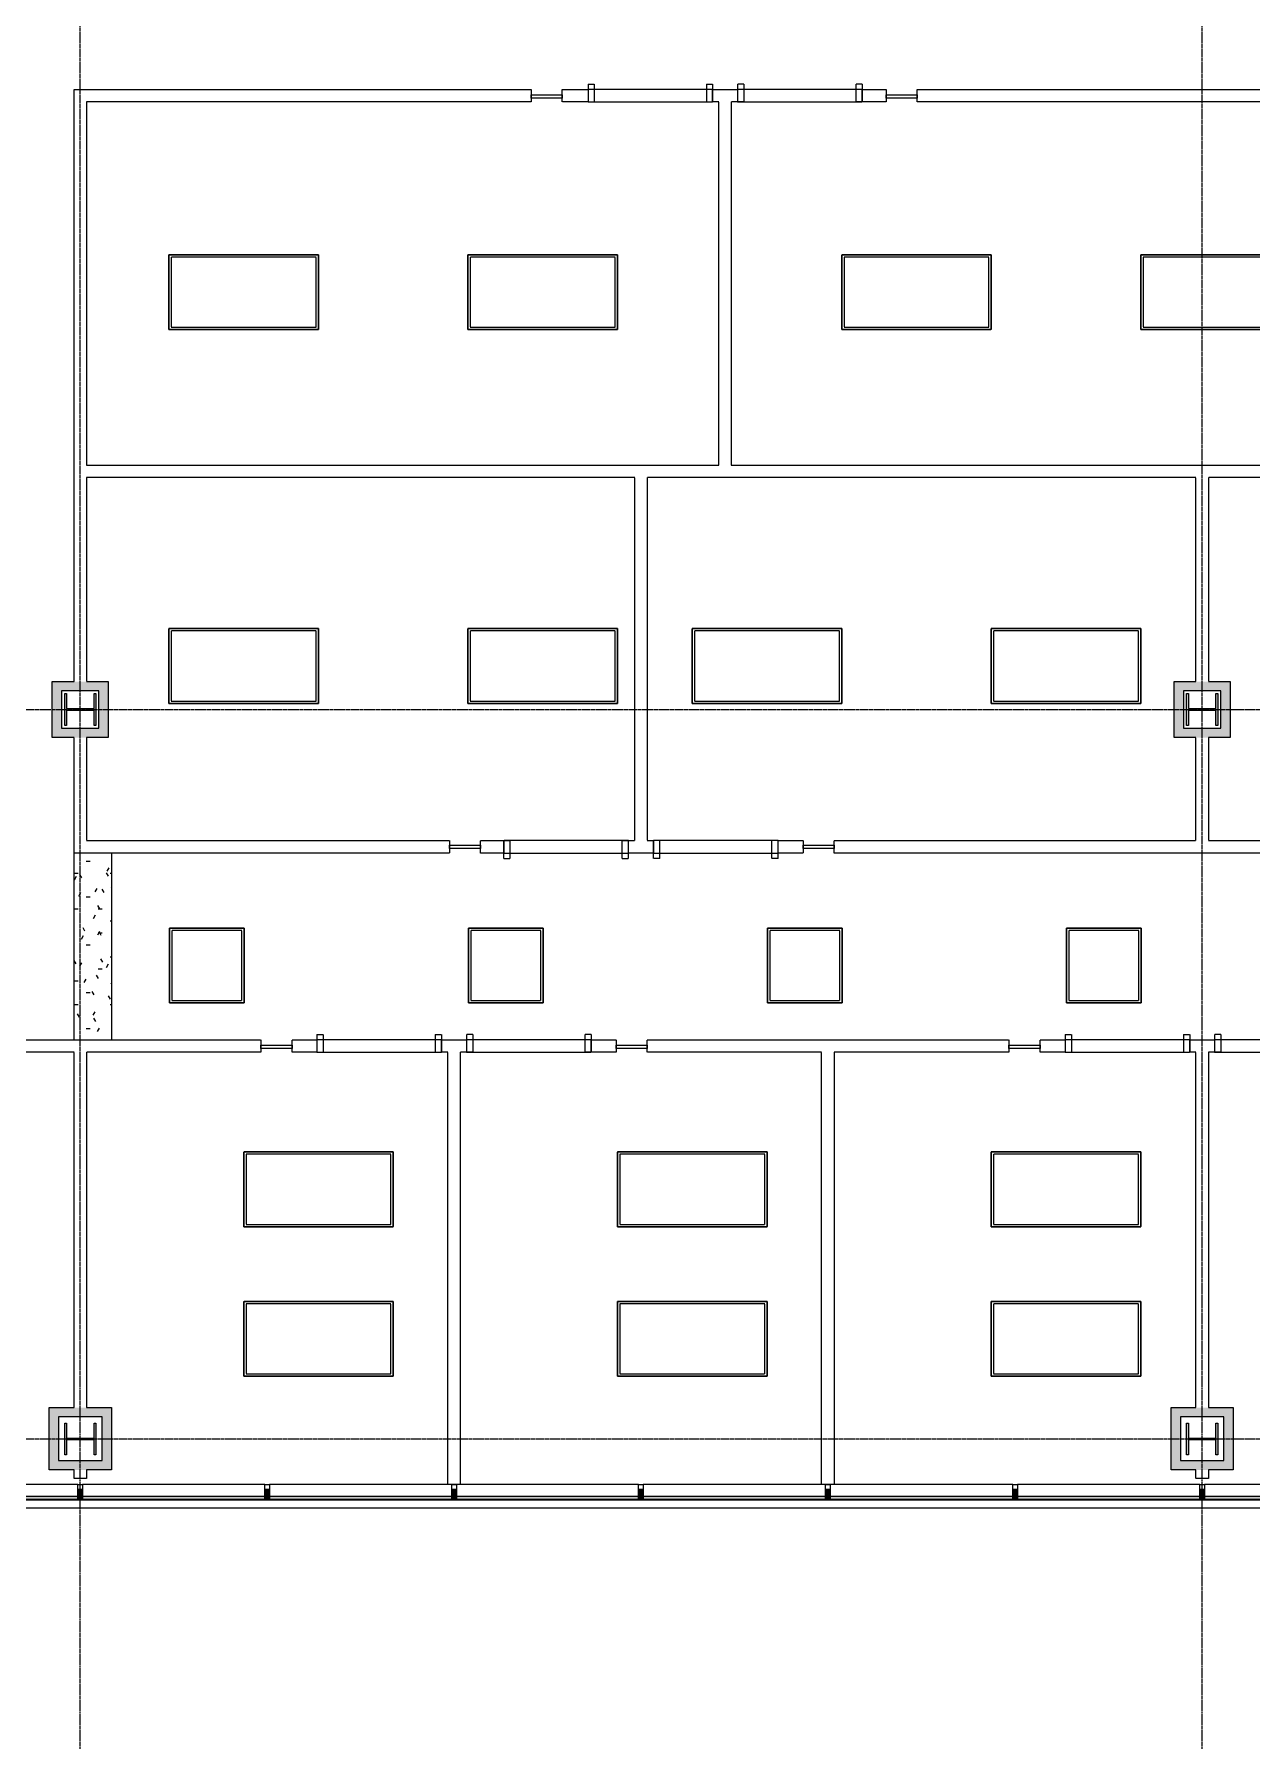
# Model space of a CAD drawing. Header units: inches. Extents: x -1263 to 2214, y -160 to 2229.
# Drawn here: x -792 to -401, y 640 to 1191 of the extents above; entities that cross this region are included whole.
import ezdxf

# ---------------------------------------------------------------- set-up
doc = ezdxf.new("R2010")
doc.units = ezdxf.units.IN
doc.header["$MEASUREMENT"] = 0
doc.linetypes.add('Demolished', pattern=[0.1875, 0.125, -0.06249999999999999])
doc.linetypes.add('Grid Line 1_2_', pattern=[0.8749999999999999, 0.4999999999999999, -0.125, 0.125, -0.125])
for name, color, linetype, lineweight in [('A-CLNG', 13, 'Continuous', 13), ('A-CLNG-PATT', 13, 'Continuous', 13), ('A-DETL-GENF', 92, 'Continuous', 9), ('A-DOOR', 31, 'Demolished', 9), ('A-DOOR-FRAM', 31, 'Demolished', 20), ('A-GLAZ-CURT', 52, 'Demolished', 9), ('A-GLAZ-CWMG', 51, 'Continuous', 13), ('A-WALL', 113, 'Demolished', 9), ('A-WALL-PATT', 111, 'Continuous', 13), ('E-LITE-EQPM', 33, 'Demolished', 9), ('I-WALL', 2, 'Continuous', 13), ('S-COLS', 52, 'Continuous', 13), ('S-GRID', 1, 'Continuous', 9)]:
    doc.layers.add(name, color=color, linetype=linetype, lineweight=lineweight)

# ---------------------------------------------------------------- blocks, each defined once
blk = doc.blocks.new('Single Flush - OTJ_SOLIDFLUSH_ALUM-4837881-6TH FLOOR RCP DEMO')
at = {"layer": 'A-DOOR-FRAM', "color": 250}
for p, q in [((-20.00000000000034, -3.75), (-20.00000000000034, 1.999999999999999)), ((-20.00000000000034, 1.999999999999999), (-18.00000000000034, 1.999999999999999)), ((-18.00000000000034, -3.75), (-18.00000000000034, 1.999999999999999)), ((18.00000399999976, -3.75), (18.00000399999976, 1.999999999999999)), ((18.00000399999976, 1.999999999999999), (20.00000399999975, 1.999999999999999)), ((20.00000399999975, -3.75), (20.00000399999975, 1.999999999999999)), ((-20.00000000000034, -3.75), (-18.00000000000034, -3.75)), ((18.00000399999976, -3.75), (20.00000399999975, -3.75))]:
    blk.add_line(p, q, dxfattribs=at)
blk = doc.blocks.new('Single Flush - OTJ_SOLIDFLUSH_ALUM-4837941-6TH FLOOR RCP DEMO')
at = {"layer": 'A-DOOR-FRAM', "color": 250}
for p, q in [((-20.00000000000034, 3.75), (-20.00000000000034, -1.999999999999999)), ((-20.00000000000034, 3.75), (-18.00000000000034, 3.75)), ((-18.00000000000034, 3.75), (-18.00000000000034, -1.999999999999999)), ((18.00000399999976, 3.75), (18.00000399999976, -1.999999999999999)), ((18.00000399999976, 3.75), (20.00000399999975, 3.75)), ((20.00000399999975, 3.75), (20.00000399999975, -1.999999999999999)), ((-20.00000000000034, -1.999999999999999), (-18.00000000000034, -1.999999999999999)), ((18.00000399999976, -1.999999999999999), (20.00000399999975, -1.999999999999999))]:
    blk.add_line(p, q, dxfattribs=at)
blk = doc.blocks.new('System Panel - Glazed-4866112-6TH FLOOR RCP DEMO')
at = {"layer": 'A-GLAZ-CURT', "color": 250, "lineweight": 20}
for p, q in [((-5.000000000000056, 0.7499999999999999), (-5.000000000000056, 1.750000000000113)), ((-5.000000000000056, 1.750000000000113), (5.000000000000056, 1.750000000000113)), ((5.000000000000056, 0.7499999999999999), (-5.000000000000056, 0.7499999999999999)), ((5.000000000000056, 1.750000000000113), (5.000000000000056, 0.7499999999999999))]:
    blk.add_line(p, q, dxfattribs=at)
blk = doc.blocks.new('HP-Bearing Pile-Column - HP10X57-4885479-6TH FLOOR RCP DEMO')
at = {"layer": 'S-COLS', "lineweight": 9}
blk.add_hatch(color=7, dxfattribs=at).paths.add_polyline_path([(-5.099999999997407, -4.43499999999912), (-5.099999999997407, -4.999999999999118), (5.100000000002693, -4.999999999999118), (5.100000000002693, -4.43499999999912), (0.2825000000027273, -4.43499999999912), (0.2825000000021304, 4.435000000000826), (5.100000000002608, 4.435000000000826), (5.100000000002608, 5.000000000000909), (-5.099999999997492, 5.000000000000909), (-5.099999999997492, 4.435000000000826), (-0.2824999999974409, 4.435000000000826), (-0.2824999999973556, -4.43499999999912), (-4.472708484367756, -4.43499999999912)], flags=0)
at = {"layer": 'S-COLS', "color": 8, "lineweight": 20}
for p, q in [((-5.100000000000005, 5.000000000000001), (5.099999999999993, 5.000000000000001)), ((-5.100000000000005, 4.435000000000001), (-5.100000000000005, 5.000000000000001)), ((-0.2825000000000061, 4.435000000000001), (-5.100000000000005, 4.435000000000001)), ((-0.2825000000000061, -4.434999999999997), (-0.2825000000000061, 4.435)), ((5.099999999999993, 4.435000000000001), (0.2824999999999941, 4.435000000000001)), ((0.2824999999999941, 4.435000000000001), (0.2824999999999941, -4.434999999999996)), ((5.099999999999993, 5.000000000000001), (5.099999999999993, 4.435000000000001)), ((-5.100000000000005, -4.999999999999996), (-5.100000000000005, -4.434999999999997)), ((-5.100000000000005, -4.434999999999997), (-0.2825000000000061, -4.434999999999997)), ((5.099999999999993, -4.999999999999996), (-5.100000000000005, -4.999999999999996)), ((0.2824999999999941, -4.434999999999997), (5.099999999999993, -4.434999999999997)), ((5.099999999999993, -4.434999999999997), (5.099999999999993, -4.999999999999996))]:
    blk.add_line(p, q, dxfattribs=at)
blk = doc.blocks.new('System Panel - Glazed-5268266-6TH FLOOR RCP DEMO')
at = {"layer": 'A-GLAZ-CURT', "linetype": 'Continuous'}
blk.add_hatch(color=7, dxfattribs=at).paths.add_polyline_path([(29.28045685279283, 1.74999999999909), (-29.28045685279121, 1.74999999999909), (-29.2775562001442, 0.7499999999986356), (29.28045685279283, 0.7499999999986356), (29.28045685279283, 1.339291411389126)], flags=0)
at = {"layer": 'A-GLAZ-CURT', "color": 8, "linetype": 'Continuous', "lineweight": 20}
for p, q in [((-29.28045685279198, 0.7499999999999146), (-29.28045685279198, 1.749999999999943)), ((-29.28045685279198, 1.749999999999943), (29.28045685279198, 1.749999999999943)), ((29.28045685279198, 0.7499999999999146), (-29.28045685279198, 0.7499999999999146)), ((29.28045685279198, 1.749999999999943), (29.28045685279198, 0.7499999999999146))]:
    blk.add_line(p, q, dxfattribs=at)
blk = doc.blocks.new('System Panel - Glazed-5268265-6TH FLOOR RCP DEMO')
at = {"layer": 'A-GLAZ-CURT', "linetype": 'Continuous'}
blk.add_hatch(color=7, dxfattribs=at).paths.add_polyline_path([(-29.27900652646749, 1.749999999999431), (-29.27900652646749, 0.7499999999989767), (29.27900652646946, 0.7499999999993178), (29.27900652646946, 1.749999999999772), (27.39643722507753, 1.749999999999772)], flags=0)
at = {"layer": 'A-GLAZ-CURT', "color": 8, "linetype": 'Continuous', "lineweight": 20}
for p, q in [((-29.2790065264686, 0.7500000000000852), (-29.2790065264686, 1.750000000000113)), ((-29.2790065264686, 1.750000000000113), (29.27900652646826, 1.750000000000113)), ((29.27900652646826, 0.7500000000000852), (-29.2790065264686, 0.7500000000000852)), ((29.27900652646826, 1.750000000000113), (29.27900652646826, 0.7500000000000852))]:
    blk.add_line(p, q, dxfattribs=at)
blk = doc.blocks.new('System Panel - Glazed-5268267-6TH FLOOR RCP DEMO')
at = {"layer": 'A-GLAZ-CURT', "linetype": 'Continuous'}
blk.add_hatch(color=7, dxfattribs=at).paths.add_polyline_path([(29.23477157360443, 1.749999999999431), (-29.23477157360324, 1.749999999999431), (-29.23477157360324, 0.7499999999993178), (29.23477157360443, 0.7499999999993178), (29.23477157360443, 1.339291411389126)], flags=0)
at = {"layer": 'A-GLAZ-CURT', "color": 8, "linetype": 'Continuous', "lineweight": 20}
for p, q in [((-29.234771573604, 0.7499999999999999), (-29.234771573604, 1.750000000000028)), ((-29.234771573604, 1.750000000000028), (29.23477157360366, 1.750000000000028)), ((29.23477157360366, 0.7499999999999999), (-29.234771573604, 0.7499999999999999)), ((29.23477157360366, 1.750000000000028), (29.23477157360366, 0.7499999999999999))]:
    blk.add_line(p, q, dxfattribs=at)
blk = doc.blocks.new('Rectangular Mullion - 1_5_ x 2_5_ rectangular-4911741-6TH FLOOR RCP DEMO')
at = {"layer": 'A-GLAZ-CWMG', "lineweight": 9}
for p, q in [((-539.5293103182348, 725.2643892666383), (-596.838773697495, 725.2643892666384)), ((-538.338773697495, 720.2643892666383), (-596.838773697495, 720.2643892666384))]:
    blk.add_line(p, q, dxfattribs=at)
blk = doc.blocks.new('Rectangular Mullion - 1_5_ x 2_5_ rectangular-4909426-6TH FLOOR RCP DEMO')
at = {"layer": 'A-GLAZ-CWMG', "lineweight": 9}
for p, q in [((-598.3387736974956, 725.2643892666384), (-655.5583168447031, 725.2643892666387)), ((-598.3387736974956, 720.2643892666384), (-656.8083168447033, 720.2643892666388))]:
    blk.add_line(p, q, dxfattribs=at)
blk = doc.blocks.new('Rectangular Mullion - 1_5_ x 2_5_ rectangular-V1-6TH FLOOR RCP DEMO')
at = {"layer": 'A-GLAZ-CWMG', "lineweight": 9}
for p, q in [((-659.5583168447032, 725.2643892666387), (-716.777859991911, 725.2643892666389)), ((-658.3083168447033, 720.2643892666388), (-716.777859991911, 720.2643892666389))]:
    blk.add_line(p, q, dxfattribs=at)
blk = doc.blocks.new('Rectangular Mullion - 1_5_ x 2_5_ rectangular-4909404-6TH FLOOR RCP DEMO')
at = {"layer": 'A-GLAZ-CWMG', "lineweight": 9}
for p, q in [((-718.2778599919113, 725.2643892666389), (-776.8358730448481, 725.264389266639)), ((-718.2778599919113, 720.2643892666389), (-776.8358730448481, 720.2643892666391))]:
    blk.add_line(p, q, dxfattribs=at)
blk = doc.blocks.new('Rectangular Mullion - 1_5_ x 2_5_ rectangular-V2-6TH FLOOR RCP DEMO')
at = {"layer": 'A-GLAZ-CWMG', "lineweight": 9}
for p, q in [((-778.3387736974952, 725.264389266639), (-836.896786750432, 725.2643892666392)), ((-778.3387736974952, 721.5143892666389), (-778.3387736974952, 725.264389266639)), ((-778.3387736974952, 720.2643892666391), (-836.896786750432, 720.2643892666392)), ((-778.3387736974952, 720.2643892666391), (-778.3387736974952, 720.5143892666389))]:
    blk.add_line(p, q, dxfattribs=at)
blk = doc.blocks.new('Rectangular Mullion - 1_5_ x 2_5_ rectangular-5268262-6TH FLOOR RCP DEMO')
at = {"layer": 'A-GLAZ-CWMG', "lineweight": 9}
blk.add_hatch(color=7, dxfattribs=at).paths.add_polyline_path([(-0.7499999999989767, -1.999999999999204), (-0.7499999999989767, 1.74456127628855), (0.7500000000012789, 1.74456127628855), (0.7500000000012789, -1.999999999999204)], flags=0)
at = {"layer": 'A-GLAZ-CWMG', "color": 8, "lineweight": 20}
for p, q in [((0.7499999999999999, 3), (-0.7499999999999999, 3)), ((-0.7499999999999999, 3), (-0.7499999999999999, -1.999999999999971)), ((0.7499999999999999, -1.999999999999971), (0.7499999999999999, 3)), ((-0.7499999999999999, -1.999999999999971), (0.7499999999999999, -1.999999999999971))]:
    blk.add_line(p, q, dxfattribs=at)
blk = doc.blocks.new('System Panel - Glazed-5268268-6TH FLOOR RCP DEMO')
at = {"layer": 'A-GLAZ-CURT', "linetype": 'Continuous'}
blk.add_hatch(color=7, dxfattribs=at).paths.add_polyline_path([(-29.24999999999948, 1.74999999999909), (-29.24999999999948, 0.7499999999986356), (29.25000000000068, 0.7499999999989767), (29.25000000000068, 1.749999999999431)], flags=0)
at = {"layer": 'A-GLAZ-CURT', "color": 8, "linetype": 'Continuous', "lineweight": 20}
for p, q in [((-29.25, 0.7499999999999146), (-29.25, 1.749999999999943)), ((-29.25, 1.749999999999943), (29.25, 1.749999999999943)), ((29.25, 0.7499999999999146), (-29.25, 0.7499999999999146)), ((29.25, 1.749999999999943), (29.25, 0.7499999999999146))]:
    blk.add_line(p, q, dxfattribs=at)
blk = doc.blocks.new('Rectangular Mullion - 1_5_ x 2_5_ rectangular-4911746-6TH FLOOR RCP DEMO')
at = {"layer": 'A-GLAZ-CWMG', "lineweight": 9}
for p, q in [((-478.2035674794809, 725.2643892666381), (-535.5293103182346, 725.2643892666383)), ((-478.2035674794809, 720.2643892666381), (-536.838773697495, 720.2643892666383))]:
    blk.add_line(p, q, dxfattribs=at)
blk = doc.blocks.new('System Panel - Glazed-5268269-6TH FLOOR RCP DEMO')
at = {"layer": 'A-GLAZ-CURT', "linetype": 'Continuous'}
blk.add_hatch(color=7, dxfattribs=at).paths.add_polyline_path([(29.31760310900807, 1.749999999999431), (-29.3176031090062, 1.749999999999431), (-29.3176031090062, 0.7499999999993178), (29.31760310900807, 0.7499999999993178), (29.31760310900807, 1.339291411388444)], flags=0)
at = {"layer": 'A-GLAZ-CURT', "color": 8, "linetype": 'Continuous', "lineweight": 20}
for p, q in [((-29.31760310900688, 0.7499999999999999), (-29.31760310900688, 1.750000000000028)), ((-29.31760310900688, 1.750000000000028), (29.31760310900722, 1.750000000000028)), ((29.31760310900722, 0.7499999999999999), (-29.31760310900688, 0.7499999999999999)), ((29.31760310900722, 1.750000000000028), (29.31760310900722, 0.7499999999999999))]:
    blk.add_line(p, q, dxfattribs=at)
blk = doc.blocks.new('Rectangular Mullion - 1_5_ x 2_5_ rectangular-4911751-6TH FLOOR RCP DEMO')
at = {"layer": 'A-GLAZ-CWMG', "lineweight": 9}
for p, q in [((-418.1219499121455, 725.2643892666379), (-476.7035674794809, 725.2643892666381)), ((-418.1219499121455, 720.2643892666379), (-476.7035674794809, 720.2643892666381))]:
    blk.add_line(p, q, dxfattribs=at)
blk = doc.blocks.new('System Panel - Glazed-5268270-6TH FLOOR RCP DEMO')
at = {"layer": 'A-GLAZ-CURT', "linetype": 'Continuous'}
blk.add_hatch(color=7, dxfattribs=at).paths.add_polyline_path([(29.29080878366818, 1.749999999999772), (-29.29080878366716, 1.749999999999431), (-29.29080878366716, 0.7499999999989767), (29.29080878366818, 0.7499999999993178), (29.29080878366818, 1.339291411388444)], flags=0)
at = {"layer": 'A-GLAZ-CURT', "color": 8, "linetype": 'Continuous', "lineweight": 20}
for p, q in [((-29.29080878366758, 0.7500000000000852), (-29.29080878366758, 1.750000000000113)), ((-29.29080878366758, 1.750000000000113), (29.29080878366801, 1.750000000000113)), ((29.29080878366801, 0.7500000000000852), (-29.29080878366758, 0.7500000000000852)), ((29.29080878366801, 1.750000000000113), (29.29080878366801, 0.7500000000000852))]:
    blk.add_line(p, q, dxfattribs=at)
blk = doc.blocks.new('Rectangular Mullion - 1_5_ x 2_5_ rectangular-V3-6TH FLOOR RCP DEMO')
at = {"layer": 'A-GLAZ-CWMG', "lineweight": 9}
for p, q in [((-358.1219499121452, 725.2643892666376), (-416.6219499121452, 725.2643892666379)), ((-358.1219499121452, 720.2643892666377), (-416.6219499121452, 720.2643892666379))]:
    blk.add_line(p, q, dxfattribs=at)
blk = doc.blocks.new('FAR22_CH - FAR24_CH-5125636-6TH FLOOR RCP DEMO')
at = {"layer": 'A-DETL-GENF', "color": 7, "linetype": 'Demolished'}
for p, q in [((-4.163336342344337e-16, -3.463895836830488e-14), (47.99999999999998, -3.463895836830488e-14)), ((-4.163336342344337e-16, -23.99999999999985), (-4.163336342344337e-16, -3.463895836830488e-14)), ((0.7500000000000075, -0.7500000000000372), (0.7500000000000075, -23.24999999999986)), ((47.24999999999994, -0.7500000000000372), (0.7500000000000052, -0.7500000000000372)), ((47.24999999999994, -23.24999999999986), (47.24999999999994, -0.7500000000000372)), ((47.99999999999998, -3.463895836830488e-14), (47.99999999999998, -23.99999999999985)), ((47.99999999999998, -23.99999999999985), (0, -23.99999999999985)), ((0.7500000000000075, -23.24999999999986), (47.24999999999994, -23.24999999999986))]:
    blk.add_line(p, q, dxfattribs=at)
blk = doc.blocks.new('FAR22_CH - FAR22_CH-4992025-6TH FLOOR RCP DEMO')
at = {"layer": 'A-DETL-GENF', "color": 7, "linetype": 'Demolished'}
for p, q in [((-4.163336342344337e-16, -3.463895836830488e-14), (24, -3.463895836830488e-14)), ((-4.163336342344337e-16, -23.99999999999985), (-4.163336342344337e-16, -3.463895836830488e-14)), ((0.7500000000000075, -0.7500000000000372), (0.7500000000000075, -23.24999999999986)), ((23.24999999999999, -0.7500000000000372), (0.7500000000000079, -0.7500000000000372)), ((23.24999999999999, -23.24999999999986), (23.24999999999999, -0.7500000000000372)), ((24, -3.463895836830488e-14), (24, -23.99999999999985)), ((23.99999999999998, -23.99999999999985), (0, -23.99999999999985)), ((0.750000000000001, -23.24999999999987), (23.24999999999998, -23.24999999999987))]:
    blk.add_line(p, q, dxfattribs=at)

msp = doc.modelspace()

# ---------------------------------------------------------------- hatches: boundary and pattern name
at = {"layer": 'A-CLNG-PATT', "linetype": 'Demolished'}
h = msp.add_hatch(dxfattribs=at)
h.set_pattern_fill('FP_1', color=10, style=0, pattern_type=2)
h.set_pattern_definition([(0, (0, 0), (15.36, 3.84), [1.267, -10.253, 1.267, -10.253, -61.44]), (0, (0, 0), (15.36, 3.84), [-23.04, 1.267, -21.773, 1.267, -10.253, -26.88]), (0, (0, 0), (15.36, 3.84), [-57.6, 1.267, -6.412999999999999, 1.267, -17.933]), (120, (5.76, 1.92), (-11.00553755053224, 11.38215020212898), [1.267, -10.253, 1.267, -10.253, -61.43999999999999]), (120, (5.76, 1.92), (-11.00553755053224, 11.38215020212898), [-23.04, 1.267, -21.773, 1.267, -10.253, -26.88]), (120, (5.76, 1.92), (-11.00553755053224, 11.38215020212898), [-57.59999999999999, 1.267, -6.412999999999998, 1.267, -17.933]), (240, (7.68, 9.6), (-4.354462449467752, -15.22215020212898), [1.267, -10.253, 1.267, -10.253, -61.44]), (240, (7.68, 9.6), (-4.354462449467752, -15.22215020212898), [-23.04, 1.267, -21.773, 1.267, -10.253, -26.88]), (240, (7.68, 9.6), (-4.354462449467752, -15.22215020212898), [-57.6, 1.267, -6.412999999999999, 1.267, -17.933])])
h.paths.add_polyline_path([(-779.5488897236032, 868.0466590273372), (-767.5488897236031, 868.0466590273372), (-767.5488897236031, 928.0263544588096), (-779.5488897236032, 928.0263544588096), (-779.5488897236032, 872.3359955738285)], flags=0)
at = {"layer": 'A-WALL-PATT', "lineweight": 9}
for points in [[(-783.5865982080103, 965.0952449591837), (-783.5865982080103, 983.0952449591837), (-786.5865982080105, 983.0952449591837), (-786.5865982080105, 965.0952449591837)], [(-779.5488897236032, 980.0952449591837), (-768.5865982080105, 980.0952449591837), (-768.5865982080105, 983.0952449591837), (-783.5865982080103, 983.0952449591837), (-783.5865982080103, 980.0952449591837)], [(-768.5865982080105, 965.0952449591837), (-768.5865982080105, 980.0952449591837), (-771.5865982080105, 980.0952449591837), (-771.5865982080105, 965.0952449591837), (-771.0061002755215, 965.0952449591837)], [(-423.4096583965529, 965.0952449591827), (-423.4096583965529, 983.0952449591827), (-426.4096583965529, 983.0952449591827), (-426.4096583965529, 965.0952449591827)], [(-415.3719499121456, 980.0952449591823), (-408.4096583965529, 980.0952449591823), (-408.4096583965529, 983.0952449591827), (-423.4096583965529, 983.0952449591827), (-423.4096583965529, 980.0952449591823), (-419.3719499121456, 980.0952449591823)], [(-408.4096583965529, 965.0952449591827), (-408.4096583965529, 980.0952449591823), (-411.4096583965529, 980.0952449591823), (-411.4096583965529, 965.0952449591827)], [(-783.5865982080103, 965.0952449591837), (-771.5865982080105, 965.0952449591837), (-771.5865982080105, 968.0952449591837), (-783.5865982080103, 968.0952449591837)], [(-415.3719499121444, 965.0952449591827), (-411.4096583965529, 965.0952449591827), (-411.4096583965529, 968.0952449591827), (-423.4096583965529, 968.0952449591823), (-423.4096583965529, 965.0952449591827), (-419.3719499121457, 965.0952449591827)], [(-787.5488897236035, 729.9995234218272), (-784.5488897236036, 729.9995234218272), (-784.5488897236036, 749.9995234218271), (-787.5488897236035, 749.9995234218271), (-787.5488897236035, 748.7115312814932)], [(-775.5488897236035, 746.9995234218271), (-767.5488897236037, 746.9995234218271), (-767.5488897236037, 749.9995234218271), (-784.5488897236036, 749.9995234218271), (-784.5488897236036, 746.9995234218275), (-776.8358730448488, 746.9995234218271)], [(-427.3719499121461, 729.9995234218259), (-424.3719499121461, 729.9995234218259), (-424.3719499121461, 749.9995234218258), (-427.3719499121461, 749.9995234218258), (-427.3719499121461, 748.8949700799803)], [(-407.3719499121461, 746.9995234218258), (-407.3719499121461, 749.9995234218258), (-424.3719499121461, 749.9995234218258), (-424.3719499121461, 746.9995234218261), (-410.3719499121461, 746.9995234218258)], [(-770.5488897236036, 729.9995234218269), (-767.5488897236037, 729.9995234218269), (-767.5488897236037, 746.9995234218271), (-770.5488897236036, 746.9995234218271), (-770.5488897236036, 732.9995234218272)], [(-410.3719499121461, 729.9995234218259), (-407.3719499121461, 729.9995234218259), (-407.3719499121461, 746.9995234218258), (-410.3719499121461, 746.9995234218258), (-410.3719499121461, 732.9995234218262)], [(-779.5488897236037, 729.9995234218272), (-770.5488897236036, 729.9995234218272), (-770.5488897236036, 732.9995234218272), (-784.5488897236032, 732.9995234218272), (-784.5488897236036, 729.9995234218272)], [(-424.3719499121461, 729.9995234218259), (-410.3719499121461, 729.9995234218259), (-410.3719499121461, 732.9995234218259), (-424.3719499121458, 732.9995234218259)]]:
    msp.add_hatch(color=7, dxfattribs=at).paths.add_polyline_path(points, flags=0)

# ---------------------------------------------------------------- linework, layer by layer
at = {"layer": 'A-CLNG', "color": 7, "linetype": 'Demolished', "lineweight": 9}
for p, q in [((-701.0742656127525, 1120.061162290566), (-749.0742656127525, 1120.061162290566)), ((-749.0742656127525, 1120.061162290566), (-749.0742656127525, 1096.061162290566)), ((-701.0742656127525, 1096.061162290566), (-701.0742656127525, 1120.061162290566)), ((-605.0742656127528, 1120.061162290566), (-653.0742656127528, 1120.061162290566)), ((-653.0742656127528, 1120.061162290566), (-653.0742656127528, 1096.061162290567)), ((-605.0742656127528, 1096.061162290566), (-605.0742656127528, 1120.061162290566)), ((-485.0742656127528, 1120.061162290566), (-533.0742656127528, 1120.061162290566)), ((-533.0742656127528, 1120.061162290566), (-533.0742656127528, 1096.061162290567)), ((-485.0742656127528, 1096.061162290567), (-485.0742656127528, 1120.061162290566)), ((-389.0742656127528, 1120.061162290567), (-437.0742656127528, 1120.061162290567)), ((-437.0742656127528, 1120.061162290567), (-437.0742656127528, 1096.061162290567)), ((-749.0742656127525, 1096.061162290566), (-701.0742656127525, 1096.061162290566)), ((-653.0742656127528, 1096.061162290567), (-605.0742656127528, 1096.061162290566)), ((-533.0742656127528, 1096.061162290567), (-485.0742656127528, 1096.061162290567)), ((-437.0742656127528, 1096.061162290567), (-389.0742656127528, 1096.061162290567)), ((-701.0742656127522, 1000.061162290566), (-749.0742656127522, 1000.061162290566)), ((-749.0742656127522, 1000.061162290566), (-749.0742656127522, 976.0611622905662)), ((-701.0742656127522, 976.0611622905662), (-701.0742656127522, 1000.061162290566)), ((-605.0742656127522, 1000.061162290566), (-653.0742656127522, 1000.061162290566)), ((-653.0742656127522, 1000.061162290566), (-653.0742656127522, 976.0611622905667)), ((-605.0742656127522, 976.0611622905666), (-605.0742656127522, 1000.061162290566)), ((-533.0742656127522, 1000.061162290566), (-581.0742656127522, 1000.061162290566)), ((-581.0742656127522, 1000.061162290566), (-581.0742656127522, 976.0611622905667)), ((-533.0742656127522, 976.0611622905667), (-533.0742656127522, 1000.061162290566)), ((-437.0742656127523, 1000.061162290567), (-485.0742656127523, 1000.061162290567)), ((-485.0742656127523, 1000.061162290567), (-485.0742656127523, 976.0611622905673)), ((-437.0742656127523, 976.061162290567), (-437.0742656127523, 1000.061162290567)), ((-749.0742656127522, 976.0611622905662), (-701.0742656127522, 976.0611622905662)), ((-653.0742656127522, 976.0611622905667), (-605.0742656127522, 976.0611622905666)), ((-581.0742656127522, 976.0611622905667), (-533.0742656127522, 976.0611622905667)), ((-485.0742656127523, 976.0611622905673), (-437.0742656127523, 976.061162290567)), ((-779.5488897236023, 868.0466590273362), (-779.5488897236023, 928.0263544588086)), ((-767.5488897236024, 928.0263544588086), (-767.5488897236024, 868.0466590273362)), ((-724.9492656127522, 903.9361622905664), (-748.9492656127522, 903.9361622905664)), ((-748.9492656127522, 903.9361622905664), (-748.9492656127522, 879.9361622905667)), ((-724.9492656127522, 879.9361622905667), (-724.9492656127522, 903.9361622905664)), ((-628.9492656127522, 903.9361622905661), (-652.9492656127522, 903.9361622905661)), ((-652.9492656127522, 903.9361622905661), (-652.9492656127522, 879.9361622905665)), ((-628.9492656127522, 879.9361622905665), (-628.9492656127522, 903.9361622905661)), ((-532.9492656127522, 903.9361622905668), (-556.9492656127522, 903.9361622905668)), ((-556.9492656127522, 903.9361622905668), (-556.9492656127522, 879.9361622905672)), ((-532.9492656127522, 879.9361622905672), (-532.9492656127522, 903.9361622905668)), ((-436.9492656127522, 903.9361622905668), (-460.9492656127522, 903.9361622905668)), ((-460.9492656127522, 903.9361622905668), (-460.9492656127522, 879.9361622905672)), ((-436.9492656127522, 879.9361622905672), (-436.9492656127522, 903.9361622905668)), ((-748.9492656127522, 879.9361622905667), (-724.9492656127522, 879.9361622905667)), ((-652.9492656127522, 879.9361622905665), (-628.9492656127522, 879.9361622905665)), ((-556.9492656127522, 879.9361622905672), (-532.9492656127522, 879.9361622905672)), ((-460.9492656127522, 879.9361622905672), (-436.9492656127522, 879.9361622905672)), ((-677.0742656127516, 832.0611622905667), (-725.0742656127516, 832.0611622905669)), ((-725.0742656127516, 832.0611622905669), (-725.0742656127516, 808.0611622905673)), ((-677.0742656127516, 808.061162290567), (-677.0742656127516, 832.0611622905667)), ((-557.0742656127516, 832.061162290567), (-605.0742656127516, 832.0611622905673)), ((-605.0742656127516, 832.0611622905673), (-605.0742656127516, 808.0611622905676)), ((-557.0742656127516, 808.0611622905674), (-557.0742656127516, 832.061162290567)), ((-437.0742656127516, 832.0611622905664), (-485.0742656127516, 832.0611622905666)), ((-485.0742656127516, 832.0611622905666), (-485.0742656127516, 808.0611622905669)), ((-437.0742656127516, 808.0611622905667), (-437.0742656127516, 832.0611622905664)), ((-725.0742656127516, 808.0611622905673), (-677.0742656127516, 808.061162290567)), ((-605.0742656127516, 808.0611622905676), (-557.0742656127516, 808.0611622905674)), ((-485.0742656127516, 808.0611622905669), (-437.0742656127516, 808.0611622905667)), ((-677.0742656127514, 784.0611622905667), (-725.0742656127514, 784.0611622905669)), ((-725.0742656127514, 784.0611622905669), (-725.0742656127514, 760.0611622905672)), ((-677.0742656127514, 760.0611622905672), (-677.0742656127514, 784.0611622905667)), ((-557.0742656127514, 784.0611622905664), (-605.0742656127514, 784.0611622905666)), ((-605.0742656127514, 784.0611622905666), (-605.0742656127514, 760.0611622905668)), ((-557.0742656127514, 760.0611622905668), (-557.0742656127514, 784.0611622905664)), ((-437.0742656127514, 784.0611622905664), (-485.0742656127514, 784.0611622905666)), ((-485.0742656127514, 784.0611622905666), (-485.0742656127514, 760.0611622905668)), ((-437.0742656127514, 760.0611622905668), (-437.0742656127514, 784.0611622905664)), ((-725.0742656127514, 760.0611622905672), (-677.0742656127514, 760.0611622905672)), ((-605.0742656127514, 760.0611622905668), (-557.0742656127514, 760.0611622905668)), ((-485.0742656127514, 760.0611622905668), (-437.0742656127514, 760.0611622905668))]:
    msp.add_line(p, q, dxfattribs=at)
at = {"layer": 'A-WALL', "color": 250, "lineweight": 20}
for p, q in [((-779.5488897236019, 1173.15325801211), (-632.7852929143187, 1173.153258012109)), ((-779.5488897236023, 983.0952449591823), (-779.5488897236019, 1173.15325801211)), ((-632.7852929143187, 1173.153258012109), (-632.7852929143187, 1169.153258012109)), ((-622.7852929143186, 1173.153258012109), (-614.5293103182338, 1173.153258012109)), ((-622.7852929143186, 1169.153258012109), (-622.7852929143186, 1173.153258012109)), ((-614.5293103182338, 1173.153258012109), (-614.5293103182338, 1169.153258012109)), ((-574.5293103182339, 1173.153258012109), (-566.5293103182345, 1173.153258012109)), ((-574.5293103182339, 1169.153258012109), (-574.5293103182339, 1173.153258012109)), ((-566.5293103182345, 1173.153258012109), (-566.5293103182345, 1169.153258012109)), ((-526.5293103182346, 1173.153258012109), (-518.871949912145, 1173.153258012109)), ((-526.5293103182346, 1169.153258012109), (-526.5293103182346, 1173.153258012109)), ((-518.871949912145, 1173.153258012109), (-518.871949912145, 1169.153258012109)), ((-508.8719499121449, 1173.153258012109), (-392.4673088679087, 1173.153258012108)), ((-508.8719499121449, 1169.153258012109), (-508.8719499121449, 1173.153258012109)), ((-632.7852929143187, 1169.153258012109), (-775.5488897236021, 1169.15325801211)), ((-775.5488897236021, 1169.15325801211), (-775.5488897236022, 1052.589806235459)), ((-614.5293103182338, 1169.153258012109), (-622.7852929143186, 1169.153258012109)), ((-572.529310318234, 1169.153258012109), (-574.5293103182339, 1169.153258012109)), ((-572.5293103182343, 1052.589806235459), (-572.529310318234, 1169.153258012109)), ((-566.5293103182345, 1169.153258012109), (-568.5293103182341, 1169.153258012109)), ((-568.529310318234, 1169.153258012109), (-568.5293103182343, 1052.589806235459)), ((-518.871949912145, 1169.153258012109), (-526.5293103182346, 1169.153258012109)), ((-367.9092958149714, 1169.153258012108), (-508.8719499121449, 1169.153258012109)), ((-775.5488897236022, 1052.589806235459), (-572.5293103182344, 1052.589806235459)), ((-568.5293103182343, 1052.589806235459), (-367.9092958149715, 1052.589806235458)), ((-775.5488897236022, 1048.589806235459), (-775.5488897236024, 983.0952449591823)), ((-599.5293103182343, 1048.589806235459), (-775.5488897236022, 1048.589806235459)), ((-599.5293103182344, 932.026354458808), (-599.5293103182343, 1048.589806235459)), ((-595.5293103182341, 1048.589806235459), (-595.5293103182344, 932.026354458808)), ((-419.3719499121451, 1048.589806235458), (-595.5293103182341, 1048.589806235459)), ((-419.3719499121452, 983.0952449591811), (-419.3719499121451, 1048.589806235458)), ((-277.3741254016283, 1048.589806235457), (-415.3719499121451, 1048.589806235458)), ((-415.3719499121451, 1048.589806235458), (-415.3719499121452, 983.0952449591811)), ((-779.5488897236023, 928.0263544588086), (-779.5488897236023, 965.0952449591823)), ((-775.5488897236024, 965.0952449591823), (-775.5488897236024, 932.0263544588084)), ((-419.3719499121453, 932.0263544588073), (-419.3719499121452, 965.0952449591811)), ((-415.3719499121452, 965.0952449591811), (-415.3719499121453, 932.0263544588073)), ((-775.5488897236024, 932.0263544588084), (-659.0496148867624, 932.0263544588081)), ((-659.0496148867624, 932.0263544588081), (-659.0496148867624, 928.0263544588082)), ((-649.0496148867622, 928.0263544588082), (-649.0496148867622, 932.0263544588081)), ((-649.0496148867622, 932.0263544588081), (-641.5293103182341, 932.026354458808)), ((-641.5293103182341, 932.026354458808), (-641.5293103182341, 928.026354458808)), ((-601.5293103182341, 928.026354458808), (-601.5293103182341, 932.026354458808)), ((-601.5293103182341, 932.026354458808), (-599.5293103182344, 932.026354458808)), ((-595.5293103182344, 932.026354458808), (-593.5293103182345, 932.026354458808)), ((-593.5293103182345, 932.026354458808), (-593.5293103182345, 928.026354458808)), ((-553.5293103182346, 928.0263544588079), (-553.5293103182346, 932.0263544588078)), ((-553.5293103182346, 932.0263544588078), (-545.4611449810338, 932.0263544588078)), ((-545.4611449810338, 932.0263544588078), (-545.4611449810338, 928.0263544588079)), ((-535.4611449810337, 928.0263544588079), (-535.4611449810337, 932.0263544588078)), ((-535.4611449810337, 932.0263544588078), (-419.3719499121453, 932.0263544588073)), ((-415.3719499121453, 932.0263544588074), (-337.3741254016285, 932.0263544588071)), ((-659.0496148867624, 928.0263544588082), (-779.5488897236023, 928.0263544588086)), ((-641.5293103182341, 928.026354458808), (-649.0496148867622, 928.0263544588082)), ((-593.5293103182345, 928.026354458808), (-601.5293103182341, 928.026354458808)), ((-545.4611449810338, 928.0263544588079), (-553.5293103182346, 928.0263544588079)), ((-337.3741254016285, 928.0263544588072), (-535.4611449810337, 928.0263544588079)), ((-802.4195198867445, 868.0466590273363), (-719.5293103182343, 868.046659027336)), ((-719.5293103182343, 868.046659027336), (-719.5293103182343, 864.0466590273361)), ((-709.5293103182341, 864.0466590273361), (-709.5293103182341, 868.046659027336)), ((-709.5293103182341, 868.046659027336), (-701.5583168447026, 868.046659027336)), ((-701.5583168447026, 868.046659027336), (-701.5583168447026, 864.0466590273361)), ((-661.5583168447027, 864.0466590273359), (-661.5583168447027, 868.0466590273359)), ((-661.5583168447027, 868.0466590273359), (-653.5583168447033, 868.0466590273359)), ((-653.5583168447033, 868.0466590273359), (-653.5583168447033, 864.0466590273359)), ((-613.5583168447034, 864.0466590273357), (-613.5583168447034, 868.0466590273356)), ((-613.5583168447034, 868.0466590273356), (-605.5293103182345, 868.0466590273356)), ((-605.5293103182345, 868.0466590273356), (-605.5293103182345, 864.0466590273357)), ((-595.5293103182344, 864.0466590273357), (-595.5293103182344, 868.0466590273356)), ((-595.5293103182344, 868.0466590273356), (-479.4248868229481, 868.0466590273353)), ((-479.4248868229481, 868.0466590273353), (-479.4248868229481, 864.0466590273354)), ((-469.424886822948, 864.0466590273354), (-469.424886822948, 868.0466590273353)), ((-469.424886822948, 868.0466590273353), (-461.3719499121451, 868.0466590273353)), ((-461.3719499121451, 868.0466590273353), (-461.3719499121451, 864.0466590273354)), ((-421.3719499121451, 864.0466590273352), (-421.3719499121451, 868.0466590273352)), ((-421.3719499121451, 868.0466590273352), (-413.3719499121457, 868.0466590273352)), ((-413.3719499121457, 868.0466590273352), (-413.3719499121457, 864.0466590273352)), ((-779.5488897236027, 864.0466590273364), (-804.0763741362367, 864.0466590273364)), ((-779.5488897236029, 749.9995234218261), (-779.5488897236027, 864.0466590273364)), ((-719.5293103182343, 864.0466590273361), (-775.5488897236028, 864.0466590273362)), ((-775.5488897236028, 864.0466590273364), (-775.5488897236029, 749.999523421826)), ((-701.5583168447026, 864.0466590273361), (-709.5293103182341, 864.0466590273361)), ((-659.5583168447029, 864.0466590273359), (-661.5583168447027, 864.0466590273359)), ((-659.5583168447032, 725.2643892666413), (-659.5583168447029, 864.0466590273359)), ((-653.5583168447033, 864.0466590273359), (-655.5583168447029, 864.0466590273359)), ((-655.5583168447029, 864.0466590273359), (-655.5583168447031, 725.2643892666413)), ((-605.5293103182345, 864.0466590273357), (-613.5583168447034, 864.0466590273357)), ((-539.5293103182344, 864.0466590273355), (-595.5293103182344, 864.0466590273357)), ((-539.5293103182347, 725.2643892666407), (-539.5293103182344, 864.0466590273355)), ((-479.4248868229481, 864.0466590273354), (-535.5293103182344, 864.0466590273355)), ((-535.5293103182344, 864.0466590273355), (-535.5293103182346, 725.2643892666407)), ((-461.3719499121451, 864.0466590273354), (-469.424886822948, 864.0466590273354)), ((-419.3719499121453, 864.0466590273352), (-421.3719499121451, 864.0466590273352)), ((-419.3719499121455, 749.999523421825), (-419.3719499121453, 864.0466590273352)), ((-413.3719499121457, 864.0466590273352), (-415.3719499121453, 864.0466590273352)), ((-415.3719499121453, 864.0466590273352), (-415.3719499121455, 749.9995234218248)), ((-779.5488897236029, 727.1994871636672), (-779.5488897236029, 729.9995234218262)), ((-775.5488897236029, 727.1994871636672), (-779.5488897236029, 727.1994871636672)), ((-775.5488897236029, 729.9995234218261), (-775.5488897236029, 727.1994871636672)), ((-419.3719499121456, 727.1994871636672), (-419.3719499121456, 729.9995234218251)), ((-415.3719499121455, 727.1994871636672), (-419.3719499121456, 727.1994871636672)), ((-415.3719499121455, 729.999523421825), (-415.3719499121455, 727.1994871636672)), ((-655.5583168447031, 725.2643892666413), (-659.5583168447032, 725.2643892666413)), ((-535.5293103182346, 725.2643892666407), (-539.5293103182347, 725.2643892666407))]:
    msp.add_line(p, q, dxfattribs=at)
at = {"layer": 'A-WALL', "color": 7}
for p, q in [((-574.5293103182338, 1173.153258012109), (-614.5293103182339, 1173.153258012109)), ((-526.5293103182346, 1173.153258012109), (-566.5293103182345, 1173.153258012109)), ((-614.5293103182337, 1169.153258012109), (-574.5293103182339, 1169.153258012109)), ((-566.5293103182345, 1169.153258012109), (-526.5293103182346, 1169.153258012109)), ((-601.5293103182341, 932.026354458808), (-641.5293103182341, 932.026354458808)), ((-553.5293103182345, 932.0263544588078), (-593.5293103182345, 932.026354458808)), ((-641.5293103182341, 928.026354458808), (-601.5293103182341, 928.026354458808)), ((-593.5293103182345, 928.026354458808), (-553.5293103182346, 928.0263544588079)), ((-661.5583168447027, 868.0466590273359), (-701.5583168447026, 868.046659027336)), ((-613.5583168447034, 868.0466590273356), (-653.5583168447033, 868.0466590273359)), ((-421.3719499121451, 868.0466590273352), (-461.3719499121451, 868.0466590273353)), ((-373.3719499121457, 868.046659027335), (-413.3719499121457, 868.0466590273352)), ((-701.5583168447026, 864.0466590273361), (-661.5583168447027, 864.0466590273359)), ((-653.5583168447033, 864.0466590273359), (-613.5583168447034, 864.0466590273357)), ((-461.3719499121451, 864.0466590273354), (-421.3719499121451, 864.0466590273352)), ((-413.3719499121457, 864.0466590273352), (-373.3719499121458, 864.0466590273351))]:
    msp.add_line(p, q, dxfattribs=at)
at = {"layer": 'A-WALL', "linetype": 'Continuous'}
msp.add_line((-1172.022239977411, 717.7643892666435), (1417.60276002258, 717.7643892666316), dxfattribs=at)
at = {"layer": 'I-WALL', "color": 8, "lineweight": 20}
for p, q in [((-786.5865982080096, 965.0952449591823), (-786.5865982080096, 983.0952449591823)), ((-786.5865982080096, 983.0952449591823), (-779.5488897236023, 983.0952449591823)), ((-783.5865982080096, 980.0952449591823), (-783.5865982080096, 968.0952449591823)), ((-771.5865982080096, 980.0952449591823), (-783.5865982080096, 980.0952449591823)), ((-775.5488897236024, 983.0952449591823), (-768.5865982080096, 983.0952449591823)), ((-771.5865982080096, 968.0952449591823), (-771.5865982080096, 980.0952449591823)), ((-768.5865982080096, 983.0952449591823), (-768.5865982080096, 965.0952449591823)), ((-426.4096583965524, 965.0952449591811), (-426.4096583965524, 983.0952449591811)), ((-426.4096583965524, 983.0952449591811), (-419.3719499121452, 983.0952449591811)), ((-423.4096583965524, 980.0952449591811), (-423.4096583965524, 968.0952449591811)), ((-411.4096583965524, 980.0952449591813), (-423.4096583965524, 980.0952449591811)), ((-415.3719499121452, 983.0952449591811), (-408.4096583965524, 983.0952449591811)), ((-411.4096583965524, 968.0952449591813), (-411.4096583965524, 980.0952449591811)), ((-408.4096583965524, 983.0952449591811), (-408.4096583965524, 965.0952449591811)), ((-779.5488897236023, 965.0952449591823), (-786.5865982080096, 965.0952449591823)), ((-783.5865982080096, 968.0952449591823), (-771.5865982080096, 968.0952449591823)), ((-768.5865982080096, 965.0952449591823), (-775.5488897236024, 965.0952449591823)), ((-419.3719499121452, 965.0952449591811), (-426.4096583965524, 965.0952449591811)), ((-423.4096583965524, 968.0952449591811), (-411.4096583965524, 968.0952449591811)), ((-408.4096583965524, 965.0952449591811), (-415.3719499121452, 965.0952449591811)), ((-787.5488897236028, 729.9995234218262), (-787.5488897236028, 749.9995234218261)), ((-787.5488897236028, 749.9995234218261), (-779.5488897236029, 749.9995234218261)), ((-775.5488897236029, 749.9995234218261), (-767.5488897236029, 749.999523421826)), ((-767.5488897236029, 749.999523421826), (-767.5488897236029, 729.9995234218261)), ((-427.3719499121457, 729.9995234218251), (-427.3719499121457, 749.999523421825)), ((-427.3719499121457, 749.999523421825), (-419.3719499121456, 749.999523421825)), ((-415.3719499121455, 749.999523421825), (-407.3719499121456, 749.9995234218248)), ((-407.3719499121456, 749.9995234218248), (-407.3719499121456, 729.999523421825)), ((-784.5488897236028, 746.9995234218262), (-784.5488897236028, 732.9995234218262)), ((-770.5488897236029, 746.9995234218261), (-784.5488897236028, 746.9995234218261)), ((-770.5488897236029, 732.9995234218262), (-770.5488897236029, 746.999523421826)), ((-424.3719499121457, 746.999523421825), (-424.3719499121457, 732.9995234218251)), ((-410.3719499121456, 746.999523421825), (-424.3719499121457, 746.999523421825)), ((-410.3719499121456, 732.999523421825), (-410.3719499121456, 746.9995234218248)), ((-784.5488897236028, 732.9995234218262), (-770.5488897236029, 732.9995234218261)), ((-424.3719499121457, 732.9995234218251), (-410.3719499121456, 732.999523421825)), ((-779.5488897236029, 729.9995234218262), (-787.5488897236028, 729.9995234218262)), ((-767.5488897236029, 729.9995234218261), (-775.5488897236029, 729.9995234218262)), ((-419.3719499121456, 729.999523421825), (-427.3719499121457, 729.9995234218251)), ((-407.3719499121456, 729.999523421825), (-415.3719499121455, 729.9995234218251))]:
    msp.add_line(p, q, dxfattribs=at)
at = {"layer": 'S-GRID', "linetype": 'Grid Line 1_2_'}
for p, q in [((-777.548889723603, 640.4779850320814), (-777.5488897236004, 2204.873234882784)), ((-417.3719499121457, 640.4779850320809), (-417.3719499121432, 2204.873234882783)), ((-1262.8304736016, 974.0952449591783), (1480.439644733812, 974.0952449591701)), ((-1262.830473601601, 739.9197554740456), (1480.439644733815, 739.9197554740367))]:
    msp.add_line(p, q, dxfattribs=at)

# ---------------------------------------------------------------- block references
at = {"layer": 'A-DOOR', "color": 7}
for name, p in [('Single Flush - OTJ_SOLIDFLUSH_ALUM-4837941-6TH FLOOR RCP DEMO', (-594.5293103182338, 1171.153258012109)), ('Single Flush - OTJ_SOLIDFLUSH_ALUM-4837881-6TH FLOOR RCP DEMO', (-621.5293103182341, 930.0263544588079)), ('Single Flush - OTJ_SOLIDFLUSH_ALUM-4837941-6TH FLOOR RCP DEMO', (-681.5583168447026, 866.046659027336)), ('Single Flush - OTJ_SOLIDFLUSH_ALUM-4837941-6TH FLOOR RCP DEMO', (-441.3719499121451, 866.0466590273351))]:
    msp.add_blockref(name, p, dxfattribs=at)
at = {"layer": 'A-DOOR', "color": 7, "rotation": 180}
for name, p in [('Single Flush - OTJ_SOLIDFLUSH_ALUM-4837881-6TH FLOOR RCP DEMO', (-546.5293103182345, 1171.153258012109)), ('Single Flush - OTJ_SOLIDFLUSH_ALUM-4837941-6TH FLOOR RCP DEMO', (-573.5293103182345, 930.0263544588078)), ('Single Flush - OTJ_SOLIDFLUSH_ALUM-4837881-6TH FLOOR RCP DEMO', (-633.5583168447033, 866.0466590273357)), ('Single Flush - OTJ_SOLIDFLUSH_ALUM-4837881-6TH FLOOR RCP DEMO', (-393.3719499121457, 866.046659027335))]:
    msp.add_blockref(name, p, dxfattribs=at)
at = {"layer": 'A-GLAZ-CURT', "color": 7, "rotation": 180}
for p in [(-627.7852929143187, 1172.153258012109), (-513.8719499121449, 1172.153258012109), (-654.0496148867624, 931.2763544588078), (-540.4611449810337, 931.2763544588074), (-714.5293103182343, 867.0466590273361), (-600.5293103182344, 867.0466590273357), (-474.4248868229481, 867.0466590273354)]:
    msp.add_blockref('System Panel - Glazed-4866112-6TH FLOOR RCP DEMO', p, dxfattribs=at)
at = {"layer": 'A-GLAZ-CURT', "linetype": 'Continuous', "rotation": 180}
for name, p in [('System Panel - Glazed-5268266-6TH FLOOR RCP DEMO', (-807.6163298976401, 722.2643892666391)), ('System Panel - Glazed-5268265-6TH FLOOR RCP DEMO', (-747.5568665183796, 722.264389266639)), ('System Panel - Glazed-5268267-6TH FLOOR RCP DEMO', (-687.5430884183073, 722.2643892666388)), ('System Panel - Glazed-5268267-6TH FLOOR RCP DEMO', (-627.5735452710993, 722.2643892666385)), ('System Panel - Glazed-5268268-6TH FLOOR RCP DEMO', (-567.588773697495, 722.2643892666383)), ('System Panel - Glazed-5268269-6TH FLOOR RCP DEMO', (-507.5211705884877, 722.2643892666382)), ('System Panel - Glazed-5268270-6TH FLOOR RCP DEMO', (-447.4127586958132, 722.264389266638)), ('System Panel - Glazed-5268268-6TH FLOOR RCP DEMO', (-387.3719499121455, 722.2643892666377))]:
    msp.add_blockref(name, p, dxfattribs=at)
at = {"layer": 'A-GLAZ-CWMG', "lineweight": 9}
for name in ['Rectangular Mullion - 1_5_ x 2_5_ rectangular-V2-6TH FLOOR RCP DEMO', 'Rectangular Mullion - 1_5_ x 2_5_ rectangular-4909404-6TH FLOOR RCP DEMO', 'Rectangular Mullion - 1_5_ x 2_5_ rectangular-V1-6TH FLOOR RCP DEMO', 'Rectangular Mullion - 1_5_ x 2_5_ rectangular-4909426-6TH FLOOR RCP DEMO', 'Rectangular Mullion - 1_5_ x 2_5_ rectangular-4911741-6TH FLOOR RCP DEMO', 'Rectangular Mullion - 1_5_ x 2_5_ rectangular-4911746-6TH FLOOR RCP DEMO', 'Rectangular Mullion - 1_5_ x 2_5_ rectangular-4911751-6TH FLOOR RCP DEMO', 'Rectangular Mullion - 1_5_ x 2_5_ rectangular-V3-6TH FLOOR RCP DEMO']:
    msp.add_blockref(name, (0, 0), dxfattribs=at)
at = {"layer": 'A-GLAZ-CWMG', "lineweight": 9, "extrusion": (0, 0, -1)}
for p in [(777.5858730448481, 722.264389266639), (717.527859991911, 722.2643892666389), (657.5583168447033, 722.2643892666387), (597.588773697495, 722.2643892666384), (537.588773697495, 722.2643892666383), (477.4535674794809, 722.2643892666381), (417.3719499121455, 722.2643892666379)]:
    msp.add_blockref('Rectangular Mullion - 1_5_ x 2_5_ rectangular-5268262-6TH FLOOR RCP DEMO', p, dxfattribs=at)
at = {"layer": 'E-LITE-EQPM', "color": 7}
for name, p in [('FAR22_CH - FAR24_CH-5125636-6TH FLOOR RCP DEMO', (-749.0742656127525, 1120.061162290566)), ('FAR22_CH - FAR24_CH-5125636-6TH FLOOR RCP DEMO', (-653.0742656127528, 1120.061162290566)), ('FAR22_CH - FAR24_CH-5125636-6TH FLOOR RCP DEMO', (-533.0742656127528, 1120.061162290567)), ('FAR22_CH - FAR24_CH-5125636-6TH FLOOR RCP DEMO', (-437.0742656127528, 1120.061162290567)), ('FAR22_CH - FAR24_CH-5125636-6TH FLOOR RCP DEMO', (-749.0742656127522, 1000.061162290566)), ('FAR22_CH - FAR24_CH-5125636-6TH FLOOR RCP DEMO', (-653.0742656127522, 1000.061162290566)), ('FAR22_CH - FAR24_CH-5125636-6TH FLOOR RCP DEMO', (-581.0742656127522, 1000.061162290567)), ('FAR22_CH - FAR24_CH-5125636-6TH FLOOR RCP DEMO', (-485.0742656127523, 1000.061162290567)), ('FAR22_CH - FAR22_CH-4992025-6TH FLOOR RCP DEMO', (-748.9492656127522, 903.9361622905661)), ('FAR22_CH - FAR22_CH-4992025-6TH FLOOR RCP DEMO', (-652.9492656127522, 903.9361622905665)), ('FAR22_CH - FAR22_CH-4992025-6TH FLOOR RCP DEMO', (-556.9492656127522, 903.9361622905668)), ('FAR22_CH - FAR22_CH-4992025-6TH FLOOR RCP DEMO', (-460.9492656127522, 903.9361622905672)), ('FAR22_CH - FAR24_CH-5125636-6TH FLOOR RCP DEMO', (-725.0742656127514, 832.0611622905669)), ('FAR22_CH - FAR24_CH-5125636-6TH FLOOR RCP DEMO', (-605.0742656127513, 832.0611622905673)), ('FAR22_CH - FAR24_CH-5125636-6TH FLOOR RCP DEMO', (-485.0742656127515, 832.0611622905666)), ('FAR22_CH - FAR24_CH-5125636-6TH FLOOR RCP DEMO', (-725.0742656127514, 784.0611622905669)), ('FAR22_CH - FAR24_CH-5125636-6TH FLOOR RCP DEMO', (-605.0742656127513, 784.0611622905666)), ('FAR22_CH - FAR24_CH-5125636-6TH FLOOR RCP DEMO', (-485.0742656127513, 784.0611622905666))]:
    msp.add_blockref(name, p, dxfattribs=at)
at = {"layer": 'S-COLS', "lineweight": 9, "rotation": 89.99999999999991}
for p in [(-777.548889723601, 974.0952449591438), (-417.3719499121437, 974.0952449591425), (-777.5488897236013, 739.9197554740108), (-417.371949912144, 739.9197554740097)]:
    msp.add_blockref('HP-Bearing Pile-Column - HP10X57-4885479-6TH FLOOR RCP DEMO', p, dxfattribs=at)

doc.saveas('drawing.dxf')
